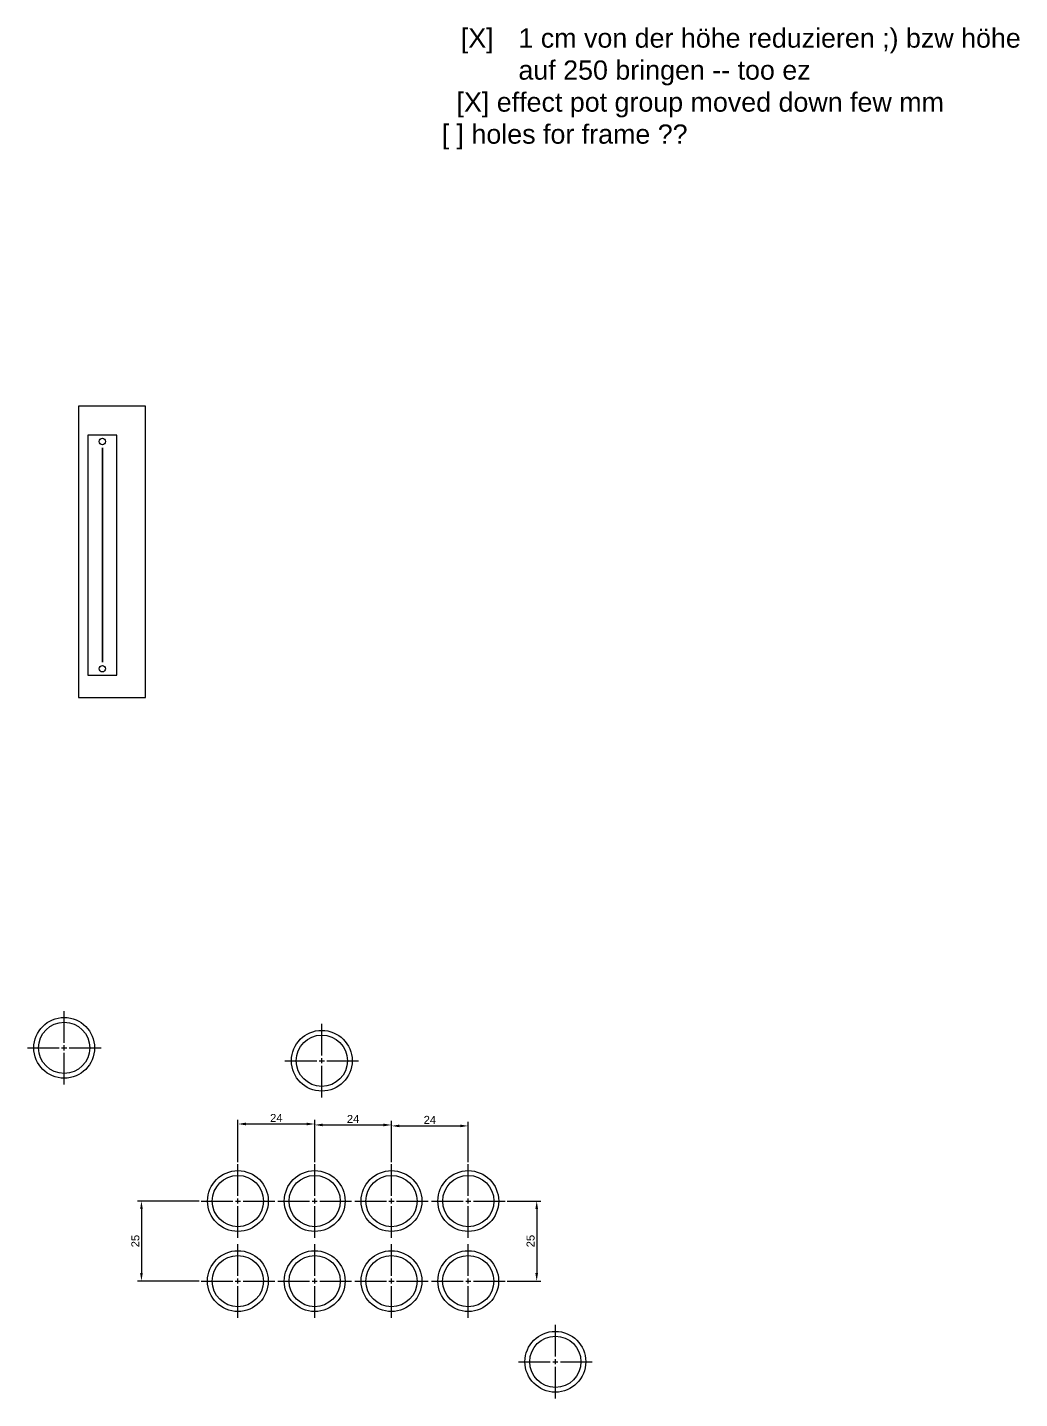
# Model space of a CAD drawing. Header units: millimetres. Extents: x -366 to 391, y -4 to 567.
# Drawn here: x -365.8 to -55.7, y 138.3 to 566.7 of the extents above; entities that cross this region are included whole.
import ezdxf

# ---------------------------------------------------------------- set-up
doc = ezdxf.new("R2010")
doc.units = ezdxf.units.MM
doc.linetypes.add('CENTER2', pattern=[28.575, 19.05, -3.175, 3.175, -3.175])
doc.styles.get("Standard").update_dxf_attribs({"font": 'arial.ttf'})
doc.dimstyles.new('ISO-25', dxfattribs={"dimtxt": 2.5, "dimasz": 2.5, "dimexe": 1.25, "dimexo": 0.625, "dimtad": 1, "dimtxsty": 'Standard', "dimcen": 2.5, "dimadec": 0, "dimazin": 0, "dimtfac": 1, "dimtmove": 0, "dimatfit": 3, "dimfxl": 1, "dimarcsym": 0})

# ---------------------------------------------------------------- blocks, each defined once
blk = doc.blocks.new('*U21')
at = {"color": 0, "lineweight": 25, "transparency": 16777216}
for p, q in [((0, 1.6), (0, 11.5)), ((-11.5, 0), (-1.6, 0)), ((1.6, 0), (11.5, 0)), ((0, -11.5), (0, -1.6))]:
    blk.add_line(p, q, dxfattribs=at)
at = {"color": 0, "linetype": 'Continuous', "lineweight": 25, "transparency": 16777216}
for p, q in [((-0.8, 0), (0.8, 0)), ((0, -0.8), (0, 0.8))]:
    blk.add_line(p, q, dxfattribs=at)
blk = doc.blocks.new('*U22')
at = {"color": 0, "lineweight": 25, "transparency": 16777216}
for p, q in [((0, 1.6), (0, 11.5)), ((-11.5, 0), (-1.6, 0)), ((1.6, 0), (11.5, 0)), ((0, -11.5), (0, -1.6))]:
    blk.add_line(p, q, dxfattribs=at)
at = {"color": 0, "linetype": 'Continuous', "lineweight": 25, "transparency": 16777216}
for p, q in [((-0.8, 0), (0.8, 0)), ((0, -0.8), (0, 0.8))]:
    blk.add_line(p, q, dxfattribs=at)
blk = doc.blocks.new('*U70')
at = {"color": 0, "linetype": 'CENTER2', "lineweight": 25, "transparency": 16777216}
for p, q in [((0, 1.6), (0, 11.5)), ((-11.5, 0), (-1.6, 0)), ((1.6, 0), (11.5, 0)), ((0, -11.5), (0, -1.6))]:
    blk.add_line(p, q, dxfattribs=at)
at = {"color": 0, "linetype": 'Continuous', "lineweight": 25, "transparency": 16777216}
for p, q in [((-0.8, 0), (0.8, 0)), ((0, -0.8), (0, 0.8))]:
    blk.add_line(p, q, dxfattribs=at)
blk = doc.blocks.new('Button')
at = {"color": 7, "lineweight": 25}
for radius in [9.5, 8]:
    blk.add_circle((0, 0), radius, dxfattribs=at)
at = {"color": 7, "linetype": 'CENTER2', "lineweight": 25}
blk.add_blockref('*U70', (0, 0), dxfattribs=at)
blk = doc.blocks.new('*U24')
at = {"color": 0, "lineweight": 25, "transparency": 16777216}
for p, q in [((0, 1.6), (0, 11.5)), ((-11.5, 0), (-1.6, 0)), ((1.6, 0), (11.5, 0)), ((0, -11.5), (0, -1.6))]:
    blk.add_line(p, q, dxfattribs=at)
at = {"color": 0, "linetype": 'Continuous', "lineweight": 25, "transparency": 16777216}
for p, q in [((-0.8, 0), (0.8, 0)), ((0, -0.8), (0, 0.8))]:
    blk.add_line(p, q, dxfattribs=at)
blk = doc.blocks.new('*D25')
at = {"color": 0, "lineweight": -2, "transparency": 16777216}
for p, q in [((-312.13, 200), (-331.4, 200)), ((-330.15, 197.5), (-330.15, 177.5)), ((-312.13, 175), (-331.4, 175))]:
    blk.add_line(p, q, dxfattribs=at)
at = {"color": 0, "lineweight": 25, "transparency": 16777216}
for points in [[(-330.56, 197.5), (-329.73, 197.5), (-330.15, 200)], [(-330.56, 177.5), (-329.73, 177.5), (-330.15, 175)]]:
    blk.add_solid(points, dxfattribs=at)
at = {"layer": 'Defpoints', "color": 0, "lineweight": 25, "transparency": 16777216}
for p in [(-311.5, 200), (-330.15, 175), (-311.5, 175)]:
    blk.add_point(p, dxfattribs=at)
at = {"color": 0, "lineweight": 25, "transparency": 16777216, "insert": (-332.05, 187.5), "char_height": 2.5, "attachment_point": 5, "rotation": 90}
blk.add_mtext('25', dxfattribs=at)
blk = doc.blocks.new('*D26')
at = {"color": 0, "lineweight": -2, "transparency": 16777216}
for p, q in [((-300, 212.12), (-300, 225.33)), ((-297.5, 224.08), (-278.5, 224.08)), ((-276, 212.12), (-276, 225.33))]:
    blk.add_line(p, q, dxfattribs=at)
at = {"color": 0, "lineweight": 25, "transparency": 16777216}
for points in [[(-297.5, 224.5), (-297.5, 223.67), (-300, 224.08)], [(-278.5, 224.5), (-278.5, 223.67), (-276, 224.08)]]:
    blk.add_solid(points, dxfattribs=at)
at = {"layer": 'Defpoints', "color": 0, "lineweight": 25, "transparency": 16777216}
for p in [(-276, 224.08), (-300, 211.5), (-276, 211.5)]:
    blk.add_point(p, dxfattribs=at)
at = {"color": 0, "lineweight": 25, "transparency": 16777216, "insert": (-288, 225.96), "char_height": 2.5, "attachment_point": 5}
blk.add_mtext('24', dxfattribs=at)
blk = doc.blocks.new('*D27')
at = {"color": 0, "lineweight": -2, "transparency": 16777216}
for p, q in [((-276, 212.12), (-276, 225.03)), ((-273.5, 223.78), (-254.5, 223.78)), ((-252, 212.12), (-252, 225.03))]:
    blk.add_line(p, q, dxfattribs=at)
at = {"color": 0, "lineweight": 25, "transparency": 16777216}
for points in [[(-273.5, 224.2), (-273.5, 223.36), (-276, 223.78)], [(-254.5, 224.2), (-254.5, 223.36), (-252, 223.78)]]:
    blk.add_solid(points, dxfattribs=at)
at = {"layer": 'Defpoints', "color": 0, "lineweight": 25, "transparency": 16777216}
for p in [(-252, 223.78), (-276, 211.5), (-252, 211.5)]:
    blk.add_point(p, dxfattribs=at)
at = {"color": 0, "lineweight": 25, "transparency": 16777216, "insert": (-264, 225.66), "char_height": 2.5, "attachment_point": 5}
blk.add_mtext('24', dxfattribs=at)
blk = doc.blocks.new('*D28')
at = {"color": 0, "lineweight": -2, "transparency": 16777216}
for p, q in [((-252, 212.12), (-252, 224.73)), ((-249.5, 223.48), (-230.5, 223.48)), ((-228, 212.12), (-228, 224.73))]:
    blk.add_line(p, q, dxfattribs=at)
at = {"color": 0, "lineweight": 25, "transparency": 16777216}
for points in [[(-249.5, 223.89), (-249.5, 223.06), (-252, 223.48)], [(-230.5, 223.89), (-230.5, 223.06), (-228, 223.48)]]:
    blk.add_solid(points, dxfattribs=at)
at = {"layer": 'Defpoints', "color": 0, "lineweight": 25, "transparency": 16777216}
for p in [(-228, 223.48), (-252, 211.5), (-228, 211.5)]:
    blk.add_point(p, dxfattribs=at)
at = {"color": 0, "lineweight": 25, "transparency": 16777216, "insert": (-240, 225.36), "char_height": 2.5, "attachment_point": 5}
blk.add_mtext('24', dxfattribs=at)
blk = doc.blocks.new('*D29')
at = {"color": 0, "lineweight": -2, "transparency": 16777216}
for p, q in [((-215.88, 200), (-205.36, 200)), ((-206.61, 197.5), (-206.62, 177.5)), ((-215.88, 175), (-205.37, 175))]:
    blk.add_line(p, q, dxfattribs=at)
at = {"color": 0, "lineweight": 25, "transparency": 16777216}
for points in [[(-207.03, 197.5), (-206.19, 197.5), (-206.61, 200)], [(-207.03, 177.5), (-206.2, 177.5), (-206.62, 175)]]:
    blk.add_solid(points, dxfattribs=at)
at = {"layer": 'Defpoints', "color": 0, "lineweight": 25, "transparency": 16777216}
for p in [(-216.5, 200), (-216.51, 175), (-206.62, 175)]:
    blk.add_point(p, dxfattribs=at)
at = {"color": 0, "lineweight": 25, "transparency": 16777216, "insert": (-208.52, 187.5), "char_height": 2.5, "attachment_point": 5, "rotation": 89.9811}
blk.add_mtext('25', dxfattribs=at)

msp = doc.modelspace()

# ---------------------------------------------------------------- linework, layer by layer
at = {"color": 7, "lineweight": 25}
for p, q in [((-342.371, 368.316), (-342.371, 435.316)), ((-342.371, 435.316), (-342.371, 368.316))]:
    msp.add_line(p, q, dxfattribs=at)
for points in [[(-349.871, 357.316), (-328.871, 357.316), (-328.871, 448.316), (-349.871, 448.316)], [(-346.871, 364.316), (-337.871, 364.316), (-337.871, 439.316), (-346.871, 439.316)]]:
    msp.add_lwpolyline(points, close=True, dxfattribs=at)
for centre, radius in [((-342.371, 437.316), 1), ((-342.371, 366.316), 1), ((-300, 200), 9.5), ((-300, 200), 8), ((-300.008, 175), 9.5), ((-300.008, 175), 8), ((-200.784, 149.793), 9.5), ((-200.784, 149.793), 8)]:
    msp.add_circle(centre, radius, dxfattribs=at)

# ---------------------------------------------------------------- block references
for name, p in [('Button', (-354.291, 247.869)), ('Button', (-273.785, 243.841)), ('*U22', (-300, 200)), ('Button', (-276, 200)), ('Button', (-252, 200)), ('Button', (-228, 200)), ('*U24', (-300.008, 175)), ('Button', (-276.008, 175)), ('Button', (-252.008, 175)), ('Button', (-228.008, 175)), ('*U21', (-200.784, 149.793))]:
    msp.add_blockref(name, p, dxfattribs=at)

# ---------------------------------------------------------------- texts
at = {"color": 7, "lineweight": 25, "insert": (-236.318, 566.356), "char_height": 6, "attachment_point": 1}
msp.add_mtext_dynamic_manual_height_columns('\\pxi-3,l4,t4;[X]^I1 cm von der höhe reduzieren ;) bzw höhe auf 250 bringen -- too ez\\P\\pi0,l0,tz;  [X] effect pot group moved down few mm \\P[ ] holes for frame ??', width=193.21077, gutter_width=12.5, heights=[0], dxfattribs=at)

# ---------------------------------------------------------------- dimensions: what is measured, and where the dimension line sits
at = {"color": 7, "lineweight": 25}
for base, p1, p2, picture, middle in [((-276, 224.082), (-300, 211.5), (-276, 211.5), '*D26', (-288, 225.962)), ((-252, 223.778), (-276, 211.5), (-252, 211.5), '*D27', (-264, 225.658)), ((-228, 223.475), (-252, 211.5), (-228, 211.5), '*D28', (-240, 225.355))]:
    dim = msp.add_linear_dim(base=base, p1=p1, p2=p2, dimstyle='ISO-25', dxfattribs=at)
    dim.commit()
    dim.dimension.update_dxf_attribs({"geometry": picture, "text_midpoint": middle})
dim = msp.add_linear_dim(base=(-330.147, 175), p1=(-311.5, 200), p2=(-311.5, 175), angle=90, dimstyle='ISO-25', dxfattribs=at)
dim.commit()
dim.dimension.update_dxf_attribs({"geometry": '*D25', "text_midpoint": (-332.048, 187.5)})
dim = msp.add_aligned_dim(p1=(-216.5, 200), p2=(-216.508, 175), distance=9.89, dimstyle='ISO-25', dxfattribs=at)
dim.commit()
dim.dimension.update_dxf_attribs({"geometry": '*D29', "text_midpoint": (-208.516, 187.497)})

doc.saveas('drawing.dxf')
